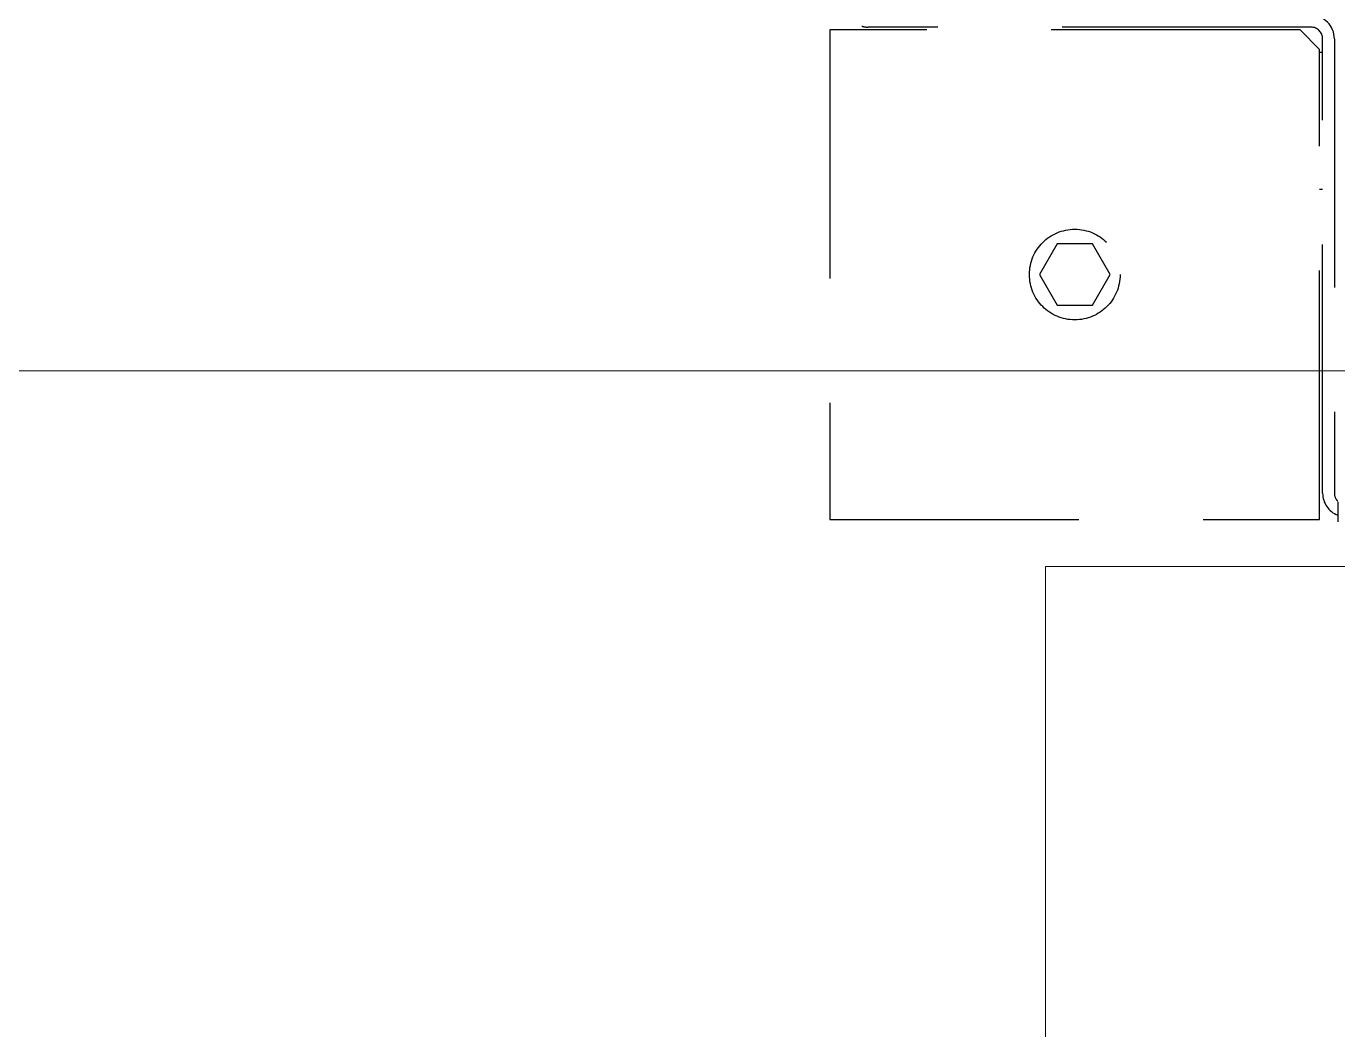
# Model space of a CAD drawing. Extents: x -32000 to 416743, y -254124 to 144214.
# Drawn here: x 256339.9 to 256674.6, y 64131.8 to 64388 of the extents above; entities that cross this region are included whole.
import ezdxf

# ---------------------------------------------------------------- set-up
doc = ezdxf.new("R2010")
doc.units = 0
doc.header["$LTSCALE"] = 10
doc.linetypes.add('XFM1Q40$0$HIDDEN', pattern=[9.525, 6.35, -3.175])
for name, color, linetype in [('XFM1Q40$0$M-EQPM-MAU', 22, 'Continuous'), ('XFM7P40ICA$0$H12PL4$0$L40_19_MEJI', 252, 'Continuous'), ('XFM7P40ICA$0$H12PL4$0$L40_19_設備基礎', 252, 'Continuous')]:
    doc.layers.add(name, color=color, linetype=linetype)

# ---------------------------------------------------------------- blocks, each defined once
blk = doc.blocks.new('XFM1Q40')
at = {"layer": 'XFM1Q40$0$M-EQPM-MAU', "color": 252, "linetype": 'XFM1Q40$0$HIDDEN'}
for p, q in [((256665, 64387.07, -17.32), (256545, 64387.07, -17.32)), ((256545, 64387.07, -17.32), (256545, 64262.07, -17.32)), ((256667.77, 64387.75, -17.43), (256554.77, 64387.75, -17.43)), ((256670, 64382.07, -17.32), (256665, 64387.07, -17.32)), ((256670.77, 64268.75, -17.43), (256670.77, 64384.75, -17.43)), ((256673.77, 64384.75, -17.43), (256673.77, 64268.75, -17.43)), ((256670, 64262.07, -17.32), (256670, 64382.07, -17.32)), ((256670, 64381.37, -73.97), (256670.77, 64381.37, -73.97)), ((256670, 64346.37, -73.97), (256670.77, 64346.37, -73.97)), ((256602.99, 64332.38, 4.37), (256598.48, 64324.57, 4.37)), ((256612.01, 64332.38, 4.37), (256602.99, 64332.38, 4.37)), ((256616.52, 64324.57, 4.37), (256612.01, 64332.38, 4.37)), ((256598.48, 64324.57, 4.37), (256602.99, 64316.76, 4.37)), ((256612.01, 64316.76, 4.37), (256616.52, 64324.57, 4.37)), ((256602.99, 64316.76, 4.37), (256612.01, 64316.76, 4.37)), ((256545, 64262.07, -17.32), (256670, 64262.07, -17.32))]:
    blk.add_line(p, q, dxfattribs=at)
blk.add_circle((256607.5, 64324.57, -14.84), 11.57, dxfattribs=at)
for centre, radius, start, end in [((256667.77, 64384.75, -17.43), 6, 0, 90), ((256554.77, 64393.75, -17.43), 6, 254.1462, 270), ((256667.77, 64384.75, -17.43), 3, 0, 90), ((256676.77, 64268.75, -17.43), 6, 180, 249.1228), ((256676.77, 64268.75, -17.43), 3, 180, 224.5376)]:
    blk.add_arc(centre, radius, start, end, dxfattribs=at)
at = {"layer": 'XFM1Q40$0$M-EQPM-MAU', "color": 252, "linetype": 'XFM1Q40$0$HIDDEN', "extrusion": (1, 3.44509e-16, 0)}
blk.add_arc((64266.47, -16.54, 256674.63), 5, 90, 180, dxfattribs=at)
blk = doc.blocks.new('XFM7P40ICA$0$H12PL4')
at = {"layer": 'XFM7P40ICA$0$H12PL4$0$L40_19_MEJI', "lineweight": 0}
blk.add_line((251900, 64300), (259100, 64300), dxfattribs=at)
at = {"layer": 'XFM7P40ICA$0$H12PL4$0$L40_19_設備基礎', "lineweight": 0, "flags": 128}
blk.add_lwpolyline([(256600, 60000), (256600, 64250), (257150, 64250), (257150, 60000)], close=True, dxfattribs=at)
blk = doc.blocks.new('XFM7P40ICA')
blk.add_blockref('XFM7P40ICA$0$H12PL4', (0, 0))

msp = doc.modelspace()

# ---------------------------------------------------------------- block references
for name in ['XFM7P40ICA', 'XFM1Q40']:
    msp.add_blockref(name, (0, 0))

doc.saveas('drawing.dxf')
